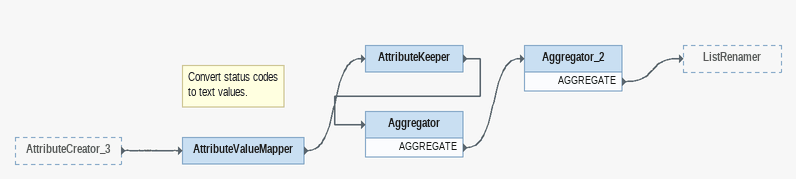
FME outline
AttributeCreator_3 [outside]
    -> AttributeValueMapper
Note: Convert status codes / to text values.
AttributeValueMapper
    -> AttributeKeeper
AttributeKeeper
    -> Aggregator
Aggregator
    AGGREGATE -> Aggregator_2
Aggregator_2
    AGGREGATE -> ListRenamer
